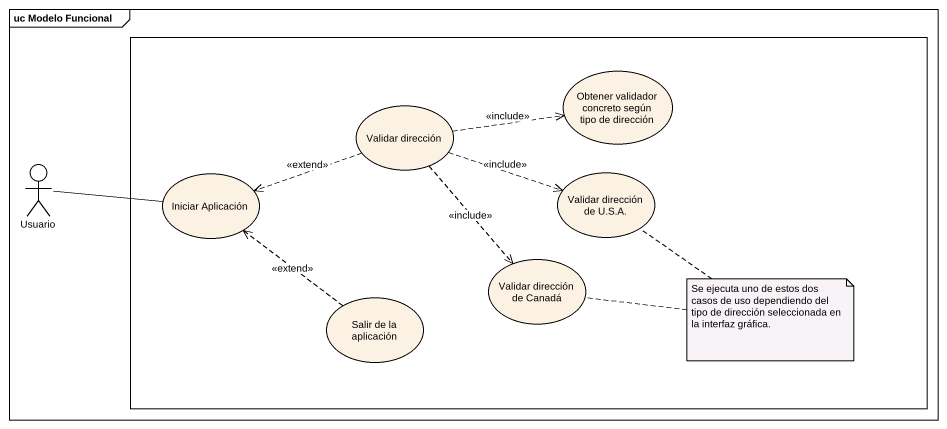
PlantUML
@startuml
mainframe uc Modelo Funcional
rectangle " " as rectangle1 {
  usecase "Obtener validador concreto según tipo de dirección" as Obtener_validador_concreto
  usecase "Validar dirección" as Validar_dirección
  usecase "Iniciar Aplicación" as Iniciar_Aplicación
  usecase "Validar dirección de U.S.A." as Validar_dirección_de_U_S_A
  usecase "Validar dirección de Canadá" as Validar_dirección_de_Canadá
  usecase "Salir de la aplicación" as Salir_de_la_aplicación
}
actor Usuario
Validar_dirección .right.> Obtener_validador_concreto : <<include>>
Validar_dirección .left.> Iniciar_Aplicación : <<extend>>
Validar_dirección .right.> Validar_dirección_de_U_S_A : <<include>>
Validar_dirección ..> Validar_dirección_de_Canadá : <<include>>
Usuario -right- Iniciar_Aplicación
Salir_de_la_aplicación .up.> Iniciar_Aplicación : <<extend>>
note as N1
  Se ejecuta uno de estos dos casos de uso dependiendo del tipo de dirección seleccionada en la interfaz gráfica.
end note
N1 .. Validar_dirección_de_Canadá
N1 .. Validar_dirección_de_U_S_A
@enduml
